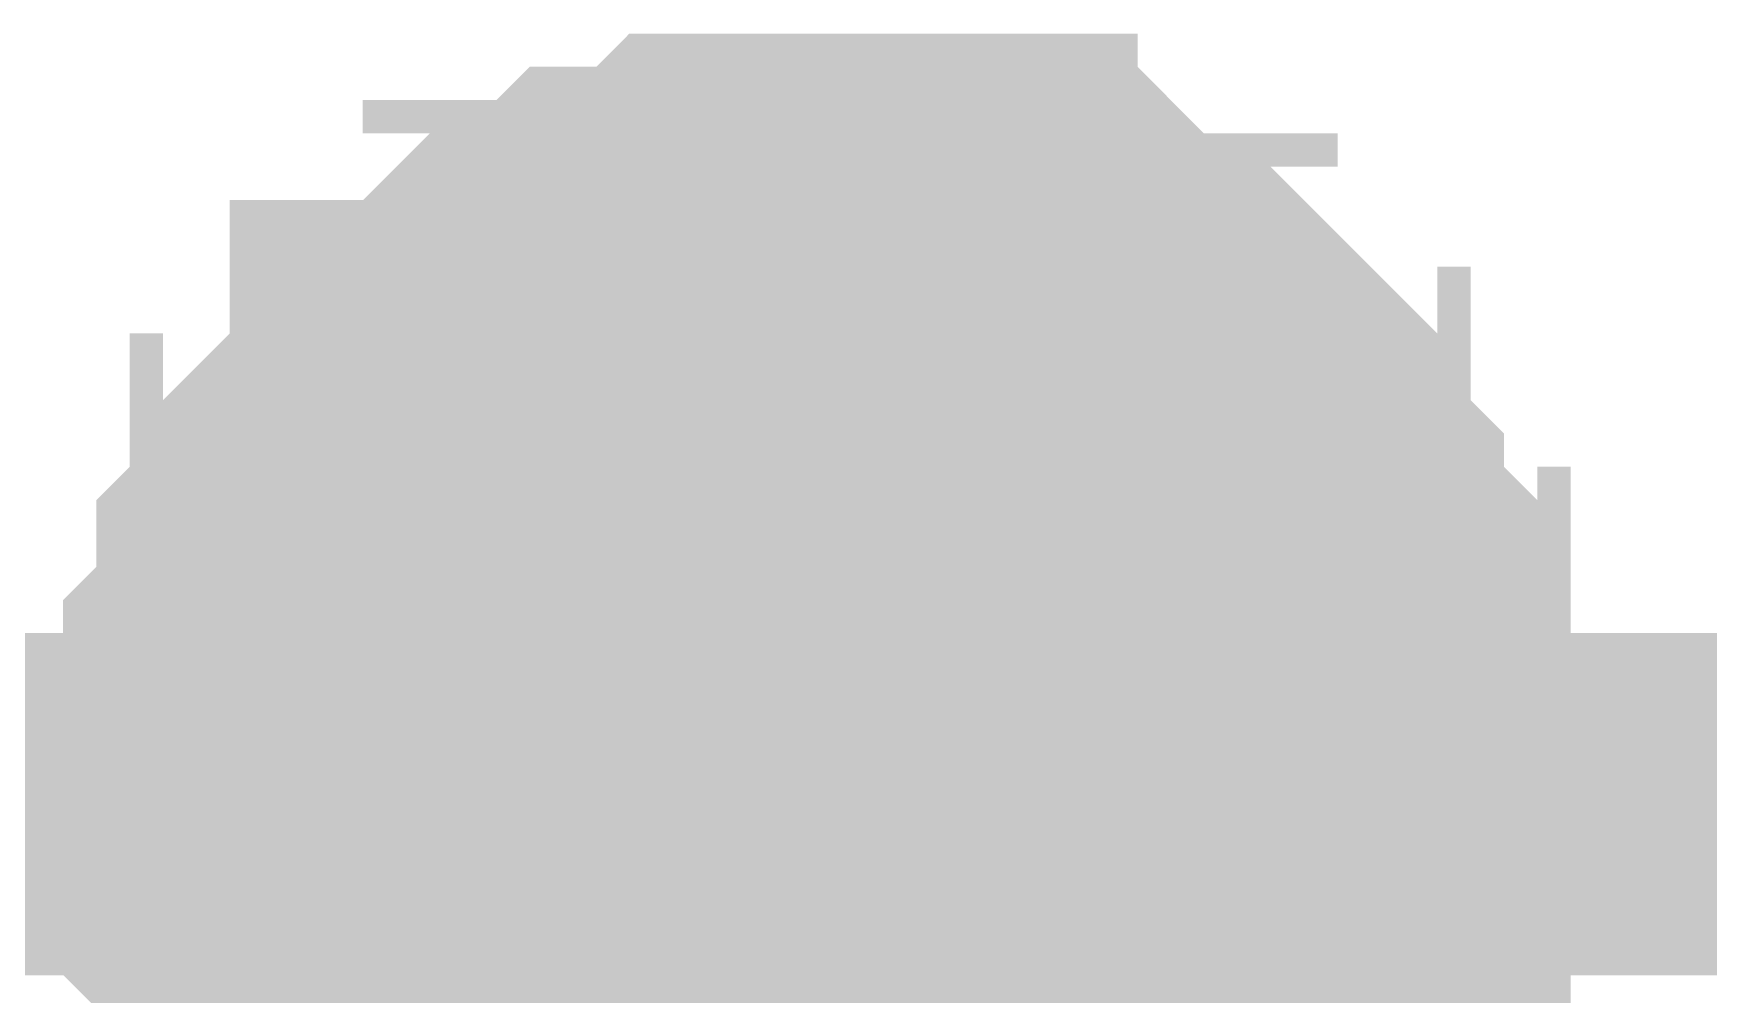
# Model space of a CAD drawing. Header units: inches. Extents: x 0 to 31.5, y 0 to 22.3.
# Drawn here: x 21.5718 to 21.6296, y 14.5925 to 14.6256 of the extents above; entities that cross this region are included whole.
import ezdxf

# ---------------------------------------------------------------- set-up
doc = ezdxf.new("R2010")
doc.units = ezdxf.units.IN
doc.header["$MEASUREMENT"] = 0
doc.layers.add('Sheet', color=255, linetype='Continuous')

msp = doc.modelspace()

# ---------------------------------------------------------------- linework, layer by layer
at = {"layer": 'Sheet'}
for points in [[(21.57874, 14.599057, 0.0118, 0.0118, 0), (21.57874, 14.600206, 0.0118, 0.0118, 0), (21.57874, 14.601355, 0.0118, 0.0118, 0), (21.57874, 14.602503, 0.0118, 0.0118, 0), (21.57874, 14.603652, 0.0118, 0.0118, 0), (21.579888, 14.6048, 0.0118, 0.0118, 0), (21.579888, 14.6048, 0.0118, 0.0118, 0), (21.579888, 14.605949, 0.0118, 0.0118, 0), (21.579888, 14.607097, 0.0118, 0.0118, 0), (21.581037, 14.608246, 0.0118, 0.0118, 0), (21.581037, 14.609394, 0.0118, 0.0118, 0), (21.582185, 14.609394, 0.0118, 0.0118, 0), (21.582185, 14.610543, 0.0118, 0.0118, 0), (21.583333, 14.611691, 0.0118, 0.0118, 0), (21.583333, 14.611691, 0.0118, 0.0118, 0), (21.584482, 14.61284, 0.0118, 0.0118, 0), (21.584482, 14.613988, 0.0118, 0.0118, 0), (21.58563, 14.613988, 0.0118, 0.0118, 0), (21.586778, 14.615137, 0.0118, 0.0118, 0), (21.586778, 14.615137, 0.0118, 0.0118, 0), (21.587927, 14.616286, 0.0118, 0.0118, 0), (21.589075, 14.616286, 0.0118, 0.0118, 0), (21.589075, 14.617434, 0.0118, 0.0118, 0), (21.590223, 14.617434, 0.0118, 0.0118, 0), (21.591371, 14.618583, 0.0118, 0.0118, 0), (21.59252, 14.618583, 0.0118, 0.0118, 0), (21.593668, 14.618583, 0.0118, 0.0118, 0), (21.593668, 14.618583, 0.0118, 0.0118, 0), (21.594816, 14.619731, 0.0118, 0.0118, 0), (21.595965, 14.619731, 0.0118, 0.0118, 0), (21.597113, 14.619731, 0.0118, 0.0118, 0), (21.598261, 14.619731, 0.0118, 0.0118, 0), (21.599409, 14.619731, 0.0118, 0.0118, 0)], [(21.57874, 14.599057, 0.0118, 0.0118, 0), (21.57874, 14.600206, 0.0118, 0.0118, 0), (21.57874, 14.601355, 0.0118, 0.0118, 0), (21.57874, 14.602503, 0.0118, 0.0118, 0), (21.57874, 14.603652, 0.0118, 0.0118, 0), (21.579888, 14.6048, 0.0118, 0.0118, 0), (21.579888, 14.6048, 0.0118, 0.0118, 0), (21.579888, 14.605949, 0.0118, 0.0118, 0), (21.579888, 14.607097, 0.0118, 0.0118, 0), (21.581037, 14.608246, 0.0118, 0.0118, 0), (21.581037, 14.609394, 0.0118, 0.0118, 0), (21.582185, 14.609394, 0.0118, 0.0118, 0), (21.582185, 14.610543, 0.0118, 0.0118, 0), (21.583333, 14.611691, 0.0118, 0.0118, 0), (21.583333, 14.611691, 0.0118, 0.0118, 0), (21.584482, 14.61284, 0.0118, 0.0118, 0), (21.584482, 14.613988, 0.0118, 0.0118, 0), (21.58563, 14.613988, 0.0118, 0.0118, 0), (21.586778, 14.615137, 0.0118, 0.0118, 0), (21.586778, 14.615137, 0.0118, 0.0118, 0), (21.587927, 14.616286, 0.0118, 0.0118, 0), (21.589075, 14.616286, 0.0118, 0.0118, 0), (21.589075, 14.617434, 0.0118, 0.0118, 0), (21.590223, 14.617434, 0.0118, 0.0118, 0), (21.591371, 14.618583, 0.0118, 0.0118, 0), (21.59252, 14.618583, 0.0118, 0.0118, 0), (21.593668, 14.618583, 0.0118, 0.0118, 0), (21.593668, 14.618583, 0.0118, 0.0118, 0), (21.594816, 14.619731, 0.0118, 0.0118, 0), (21.595965, 14.619731, 0.0118, 0.0118, 0), (21.597113, 14.619731, 0.0118, 0.0118, 0), (21.598261, 14.619731, 0.0118, 0.0118, 0), (21.599409, 14.619731, 0.0118, 0.0118, 0)], [(21.57874, 14.599057, 0.0118, 0.0118, 0), (21.57874, 14.600206, 0.0118, 0.0118, 0), (21.57874, 14.601355, 0.0118, 0.0118, 0), (21.57874, 14.602503, 0.0118, 0.0118, 0), (21.57874, 14.603652, 0.0118, 0.0118, 0), (21.579888, 14.6048, 0.0118, 0.0118, 0), (21.579888, 14.6048, 0.0118, 0.0118, 0), (21.579888, 14.605949, 0.0118, 0.0118, 0), (21.579888, 14.607097, 0.0118, 0.0118, 0), (21.581037, 14.608246, 0.0118, 0.0118, 0), (21.581037, 14.609394, 0.0118, 0.0118, 0), (21.582185, 14.609394, 0.0118, 0.0118, 0), (21.582185, 14.610543, 0.0118, 0.0118, 0), (21.583333, 14.611691, 0.0118, 0.0118, 0), (21.583333, 14.611691, 0.0118, 0.0118, 0), (21.584482, 14.61284, 0.0118, 0.0118, 0), (21.584482, 14.613988, 0.0118, 0.0118, 0), (21.58563, 14.613988, 0.0118, 0.0118, 0), (21.586778, 14.615137, 0.0118, 0.0118, 0), (21.586778, 14.615137, 0.0118, 0.0118, 0), (21.587927, 14.616286, 0.0118, 0.0118, 0), (21.589075, 14.616286, 0.0118, 0.0118, 0), (21.589075, 14.617434, 0.0118, 0.0118, 0), (21.590223, 14.617434, 0.0118, 0.0118, 0), (21.591371, 14.618583, 0.0118, 0.0118, 0), (21.59252, 14.618583, 0.0118, 0.0118, 0), (21.593668, 14.618583, 0.0118, 0.0118, 0), (21.593668, 14.618583, 0.0118, 0.0118, 0), (21.594816, 14.619731, 0.0118, 0.0118, 0), (21.595965, 14.619731, 0.0118, 0.0118, 0), (21.597113, 14.619731, 0.0118, 0.0118, 0), (21.598261, 14.619731, 0.0118, 0.0118, 0), (21.599409, 14.619731, 0.0118, 0.0118, 0)], [(21.57874, 14.599057, 0.0118, 0.0118, 0), (21.57874, 14.600206, 0.0118, 0.0118, 0), (21.57874, 14.601355, 0.0118, 0.0118, 0), (21.57874, 14.602503, 0.0118, 0.0118, 0), (21.57874, 14.603652, 0.0118, 0.0118, 0), (21.579888, 14.6048, 0.0118, 0.0118, 0), (21.579888, 14.6048, 0.0118, 0.0118, 0), (21.579888, 14.605949, 0.0118, 0.0118, 0), (21.579888, 14.607097, 0.0118, 0.0118, 0), (21.581037, 14.608246, 0.0118, 0.0118, 0), (21.581037, 14.609394, 0.0118, 0.0118, 0), (21.582185, 14.609394, 0.0118, 0.0118, 0), (21.582185, 14.610543, 0.0118, 0.0118, 0), (21.583333, 14.611691, 0.0118, 0.0118, 0), (21.583333, 14.611691, 0.0118, 0.0118, 0), (21.584482, 14.61284, 0.0118, 0.0118, 0), (21.584482, 14.613988, 0.0118, 0.0118, 0), (21.58563, 14.613988, 0.0118, 0.0118, 0), (21.586778, 14.615137, 0.0118, 0.0118, 0), (21.586778, 14.615137, 0.0118, 0.0118, 0), (21.587927, 14.616286, 0.0118, 0.0118, 0), (21.589075, 14.616286, 0.0118, 0.0118, 0), (21.589075, 14.617434, 0.0118, 0.0118, 0), (21.590223, 14.617434, 0.0118, 0.0118, 0), (21.591371, 14.618583, 0.0118, 0.0118, 0), (21.59252, 14.618583, 0.0118, 0.0118, 0), (21.593668, 14.618583, 0.0118, 0.0118, 0), (21.593668, 14.618583, 0.0118, 0.0118, 0), (21.594816, 14.619731, 0.0118, 0.0118, 0), (21.595965, 14.619731, 0.0118, 0.0118, 0), (21.597113, 14.619731, 0.0118, 0.0118, 0), (21.598261, 14.619731, 0.0118, 0.0118, 0), (21.599409, 14.619731, 0.0118, 0.0118, 0)], [(21.599409, 14.619731, 0.0118, 0.0118, 0), (21.599409, 14.619731, 0.0118, 0.0118, 0)], [(21.599409, 14.619731, 0.0118, 0.0118, 0), (21.600558, 14.619731, 0.0118, 0.0118, 0), (21.601706, 14.619731, 0.0118, 0.0118, 0), (21.602854, 14.619731, 0.0118, 0.0118, 0), (21.604003, 14.619731, 0.0118, 0.0118, 0), (21.604003, 14.618583, 0.0118, 0.0118, 0), (21.605151, 14.618583, 0.0118, 0.0118, 0), (21.606299, 14.618583, 0.0118, 0.0118, 0), (21.607448, 14.618583, 0.0118, 0.0118, 0), (21.608596, 14.617434, 0.0118, 0.0118, 0), (21.608596, 14.617434, 0.0118, 0.0118, 0), (21.609744, 14.616286, 0.0118, 0.0118, 0), (21.610892, 14.616286, 0.0118, 0.0118, 0), (21.610892, 14.615137, 0.0118, 0.0118, 0), (21.612041, 14.615137, 0.0118, 0.0118, 0), (21.613189, 14.613988, 0.0118, 0.0118, 0), (21.613189, 14.613988, 0.0118, 0.0118, 0), (21.614337, 14.61284, 0.0118, 0.0118, 0), (21.614337, 14.611691, 0.0118, 0.0118, 0), (21.615486, 14.611691, 0.0118, 0.0118, 0), (21.615486, 14.610543, 0.0118, 0.0118, 0), (21.616634, 14.609394, 0.0118, 0.0118, 0), (21.616634, 14.609394, 0.0118, 0.0118, 0), (21.616634, 14.608246, 0.0118, 0.0118, 0), (21.617782, 14.607097, 0.0118, 0.0118, 0), (21.617782, 14.605949, 0.0118, 0.0118, 0), (21.617782, 14.6048, 0.0118, 0.0118, 0), (21.61893, 14.6048, 0.0118, 0.0118, 0), (21.61893, 14.603652, 0.0118, 0.0118, 0), (21.61893, 14.602503, 0.0118, 0.0118, 0), (21.61893, 14.601355, 0.0118, 0.0118, 0), (21.61893, 14.600206, 0.0118, 0.0118, 0), (21.61893, 14.599057, 0.0118, 0.0118, 0)], [(21.599409, 14.619731, 0.0118, 0.0118, 0), (21.599409, 14.619731, 0.0118, 0.0118, 0)], [(21.599409, 14.619731, 0.0118, 0.0118, 0), (21.600558, 14.619731, 0.0118, 0.0118, 0), (21.601706, 14.619731, 0.0118, 0.0118, 0), (21.602854, 14.619731, 0.0118, 0.0118, 0), (21.604003, 14.619731, 0.0118, 0.0118, 0), (21.604003, 14.618583, 0.0118, 0.0118, 0), (21.605151, 14.618583, 0.0118, 0.0118, 0), (21.606299, 14.618583, 0.0118, 0.0118, 0), (21.607448, 14.618583, 0.0118, 0.0118, 0), (21.608596, 14.617434, 0.0118, 0.0118, 0), (21.608596, 14.617434, 0.0118, 0.0118, 0), (21.609744, 14.616286, 0.0118, 0.0118, 0), (21.610892, 14.616286, 0.0118, 0.0118, 0), (21.610892, 14.615137, 0.0118, 0.0118, 0), (21.612041, 14.615137, 0.0118, 0.0118, 0), (21.613189, 14.613988, 0.0118, 0.0118, 0), (21.613189, 14.613988, 0.0118, 0.0118, 0), (21.614337, 14.61284, 0.0118, 0.0118, 0), (21.614337, 14.611691, 0.0118, 0.0118, 0), (21.615486, 14.611691, 0.0118, 0.0118, 0), (21.615486, 14.610543, 0.0118, 0.0118, 0), (21.616634, 14.609394, 0.0118, 0.0118, 0), (21.616634, 14.609394, 0.0118, 0.0118, 0), (21.616634, 14.608246, 0.0118, 0.0118, 0), (21.617782, 14.607097, 0.0118, 0.0118, 0), (21.617782, 14.605949, 0.0118, 0.0118, 0), (21.617782, 14.6048, 0.0118, 0.0118, 0), (21.61893, 14.6048, 0.0118, 0.0118, 0), (21.61893, 14.603652, 0.0118, 0.0118, 0), (21.61893, 14.602503, 0.0118, 0.0118, 0), (21.61893, 14.601355, 0.0118, 0.0118, 0), (21.61893, 14.600206, 0.0118, 0.0118, 0), (21.61893, 14.599057, 0.0118, 0.0118, 0)], [(21.599409, 14.619731, 0.0118, 0.0118, 0), (21.599409, 14.619731, 0.0118, 0.0118, 0)], [(21.599409, 14.619731, 0.0118, 0.0118, 0), (21.600558, 14.619731, 0.0118, 0.0118, 0), (21.601706, 14.619731, 0.0118, 0.0118, 0), (21.602854, 14.619731, 0.0118, 0.0118, 0), (21.604003, 14.619731, 0.0118, 0.0118, 0), (21.604003, 14.618583, 0.0118, 0.0118, 0), (21.605151, 14.618583, 0.0118, 0.0118, 0), (21.606299, 14.618583, 0.0118, 0.0118, 0), (21.607448, 14.618583, 0.0118, 0.0118, 0), (21.608596, 14.617434, 0.0118, 0.0118, 0), (21.608596, 14.617434, 0.0118, 0.0118, 0), (21.609744, 14.616286, 0.0118, 0.0118, 0), (21.610892, 14.616286, 0.0118, 0.0118, 0), (21.610892, 14.615137, 0.0118, 0.0118, 0), (21.612041, 14.615137, 0.0118, 0.0118, 0), (21.613189, 14.613988, 0.0118, 0.0118, 0), (21.613189, 14.613988, 0.0118, 0.0118, 0), (21.614337, 14.61284, 0.0118, 0.0118, 0), (21.614337, 14.611691, 0.0118, 0.0118, 0), (21.615486, 14.611691, 0.0118, 0.0118, 0), (21.615486, 14.610543, 0.0118, 0.0118, 0), (21.616634, 14.609394, 0.0118, 0.0118, 0), (21.616634, 14.609394, 0.0118, 0.0118, 0), (21.616634, 14.608246, 0.0118, 0.0118, 0), (21.617782, 14.607097, 0.0118, 0.0118, 0), (21.617782, 14.605949, 0.0118, 0.0118, 0), (21.617782, 14.6048, 0.0118, 0.0118, 0), (21.61893, 14.6048, 0.0118, 0.0118, 0), (21.61893, 14.603652, 0.0118, 0.0118, 0), (21.61893, 14.602503, 0.0118, 0.0118, 0), (21.61893, 14.601355, 0.0118, 0.0118, 0), (21.61893, 14.600206, 0.0118, 0.0118, 0), (21.61893, 14.599057, 0.0118, 0.0118, 0)], [(21.599409, 14.619731, 0.0118, 0.0118, 0), (21.599409, 14.619731, 0.0118, 0.0118, 0)], [(21.599409, 14.619731, 0.0118, 0.0118, 0), (21.600558, 14.619731, 0.0118, 0.0118, 0), (21.601706, 14.619731, 0.0118, 0.0118, 0), (21.602854, 14.619731, 0.0118, 0.0118, 0), (21.604003, 14.619731, 0.0118, 0.0118, 0), (21.604003, 14.618583, 0.0118, 0.0118, 0), (21.605151, 14.618583, 0.0118, 0.0118, 0), (21.606299, 14.618583, 0.0118, 0.0118, 0), (21.607448, 14.618583, 0.0118, 0.0118, 0), (21.608596, 14.617434, 0.0118, 0.0118, 0), (21.608596, 14.617434, 0.0118, 0.0118, 0), (21.609744, 14.616286, 0.0118, 0.0118, 0), (21.610892, 14.616286, 0.0118, 0.0118, 0), (21.610892, 14.615137, 0.0118, 0.0118, 0), (21.612041, 14.615137, 0.0118, 0.0118, 0), (21.613189, 14.613988, 0.0118, 0.0118, 0), (21.613189, 14.613988, 0.0118, 0.0118, 0), (21.614337, 14.61284, 0.0118, 0.0118, 0), (21.614337, 14.611691, 0.0118, 0.0118, 0), (21.615486, 14.611691, 0.0118, 0.0118, 0), (21.615486, 14.610543, 0.0118, 0.0118, 0), (21.616634, 14.609394, 0.0118, 0.0118, 0), (21.616634, 14.609394, 0.0118, 0.0118, 0), (21.616634, 14.608246, 0.0118, 0.0118, 0), (21.617782, 14.607097, 0.0118, 0.0118, 0), (21.617782, 14.605949, 0.0118, 0.0118, 0), (21.617782, 14.6048, 0.0118, 0.0118, 0), (21.61893, 14.6048, 0.0118, 0.0118, 0), (21.61893, 14.603652, 0.0118, 0.0118, 0), (21.61893, 14.602503, 0.0118, 0.0118, 0), (21.61893, 14.601355, 0.0118, 0.0118, 0), (21.61893, 14.600206, 0.0118, 0.0118, 0), (21.61893, 14.599057, 0.0118, 0.0118, 0)], [(21.57874, 14.599057, 0.0039, 0.0039, 0), (21.57874, 14.600206, 0.0039, 0.0039, 0), (21.57874, 14.601355, 0.0039, 0.0039, 0), (21.57874, 14.602503, 0.0039, 0.0039, 0), (21.57874, 14.603652, 0.0039, 0.0039, 0), (21.579888, 14.6048, 0.0039, 0.0039, 0), (21.579888, 14.6048, 0.0039, 0.0039, 0), (21.579888, 14.605949, 0.0039, 0.0039, 0), (21.579888, 14.607097, 0.0039, 0.0039, 0), (21.581037, 14.608246, 0.0039, 0.0039, 0), (21.581037, 14.609394, 0.0039, 0.0039, 0), (21.582185, 14.609394, 0.0039, 0.0039, 0), (21.582185, 14.610543, 0.0039, 0.0039, 0), (21.583333, 14.611691, 0.0039, 0.0039, 0), (21.583333, 14.611691, 0.0039, 0.0039, 0), (21.584482, 14.61284, 0.0039, 0.0039, 0), (21.584482, 14.613988, 0.0039, 0.0039, 0), (21.58563, 14.613988, 0.0039, 0.0039, 0), (21.586778, 14.615137, 0.0039, 0.0039, 0), (21.586778, 14.615137, 0.0039, 0.0039, 0), (21.587927, 14.616286, 0.0039, 0.0039, 0), (21.589075, 14.616286, 0.0039, 0.0039, 0), (21.589075, 14.617434, 0.0039, 0.0039, 0), (21.590223, 14.617434, 0.0039, 0.0039, 0), (21.591371, 14.618583, 0.0039, 0.0039, 0), (21.59252, 14.618583, 0.0039, 0.0039, 0), (21.593668, 14.618583, 0.0039, 0.0039, 0), (21.593668, 14.618583, 0.0039, 0.0039, 0), (21.594816, 14.619731, 0.0039, 0.0039, 0), (21.595965, 14.619731, 0.0039, 0.0039, 0), (21.597113, 14.619731, 0.0039, 0.0039, 0), (21.598261, 14.619731, 0.0039, 0.0039, 0), (21.599409, 14.619731, 0.0039, 0.0039, 0)], [(21.57874, 14.599057, 0.0039, 0.0039, 0), (21.57874, 14.600206, 0.0039, 0.0039, 0), (21.57874, 14.601355, 0.0039, 0.0039, 0), (21.57874, 14.602503, 0.0039, 0.0039, 0), (21.57874, 14.603652, 0.0039, 0.0039, 0), (21.579888, 14.6048, 0.0039, 0.0039, 0), (21.579888, 14.6048, 0.0039, 0.0039, 0), (21.579888, 14.605949, 0.0039, 0.0039, 0), (21.579888, 14.607097, 0.0039, 0.0039, 0), (21.581037, 14.608246, 0.0039, 0.0039, 0), (21.581037, 14.609394, 0.0039, 0.0039, 0), (21.582185, 14.609394, 0.0039, 0.0039, 0), (21.582185, 14.610543, 0.0039, 0.0039, 0), (21.583333, 14.611691, 0.0039, 0.0039, 0), (21.583333, 14.611691, 0.0039, 0.0039, 0), (21.584482, 14.61284, 0.0039, 0.0039, 0), (21.584482, 14.613988, 0.0039, 0.0039, 0), (21.58563, 14.613988, 0.0039, 0.0039, 0), (21.586778, 14.615137, 0.0039, 0.0039, 0), (21.586778, 14.615137, 0.0039, 0.0039, 0), (21.587927, 14.616286, 0.0039, 0.0039, 0), (21.589075, 14.616286, 0.0039, 0.0039, 0), (21.589075, 14.617434, 0.0039, 0.0039, 0), (21.590223, 14.617434, 0.0039, 0.0039, 0), (21.591371, 14.618583, 0.0039, 0.0039, 0), (21.59252, 14.618583, 0.0039, 0.0039, 0), (21.593668, 14.618583, 0.0039, 0.0039, 0), (21.593668, 14.618583, 0.0039, 0.0039, 0), (21.594816, 14.619731, 0.0039, 0.0039, 0), (21.595965, 14.619731, 0.0039, 0.0039, 0), (21.597113, 14.619731, 0.0039, 0.0039, 0), (21.598261, 14.619731, 0.0039, 0.0039, 0), (21.599409, 14.619731, 0.0039, 0.0039, 0)], [(21.57874, 14.599057, 0.0039, 0.0039, 0), (21.57874, 14.600206, 0.0039, 0.0039, 0), (21.57874, 14.601355, 0.0039, 0.0039, 0), (21.57874, 14.602503, 0.0039, 0.0039, 0), (21.57874, 14.603652, 0.0039, 0.0039, 0), (21.579888, 14.6048, 0.0039, 0.0039, 0), (21.579888, 14.6048, 0.0039, 0.0039, 0), (21.579888, 14.605949, 0.0039, 0.0039, 0), (21.579888, 14.607097, 0.0039, 0.0039, 0), (21.581037, 14.608246, 0.0039, 0.0039, 0), (21.581037, 14.609394, 0.0039, 0.0039, 0), (21.582185, 14.609394, 0.0039, 0.0039, 0), (21.582185, 14.610543, 0.0039, 0.0039, 0), (21.583333, 14.611691, 0.0039, 0.0039, 0), (21.583333, 14.611691, 0.0039, 0.0039, 0), (21.584482, 14.61284, 0.0039, 0.0039, 0), (21.584482, 14.613988, 0.0039, 0.0039, 0), (21.58563, 14.613988, 0.0039, 0.0039, 0), (21.586778, 14.615137, 0.0039, 0.0039, 0), (21.586778, 14.615137, 0.0039, 0.0039, 0), (21.587927, 14.616286, 0.0039, 0.0039, 0), (21.589075, 14.616286, 0.0039, 0.0039, 0), (21.589075, 14.617434, 0.0039, 0.0039, 0), (21.590223, 14.617434, 0.0039, 0.0039, 0), (21.591371, 14.618583, 0.0039, 0.0039, 0), (21.59252, 14.618583, 0.0039, 0.0039, 0), (21.593668, 14.618583, 0.0039, 0.0039, 0), (21.593668, 14.618583, 0.0039, 0.0039, 0), (21.594816, 14.619731, 0.0039, 0.0039, 0), (21.595965, 14.619731, 0.0039, 0.0039, 0), (21.597113, 14.619731, 0.0039, 0.0039, 0), (21.598261, 14.619731, 0.0039, 0.0039, 0), (21.599409, 14.619731, 0.0039, 0.0039, 0)], [(21.57874, 14.599057, 0.0039, 0.0039, 0), (21.57874, 14.600206, 0.0039, 0.0039, 0), (21.57874, 14.601355, 0.0039, 0.0039, 0), (21.57874, 14.602503, 0.0039, 0.0039, 0), (21.57874, 14.603652, 0.0039, 0.0039, 0), (21.579888, 14.6048, 0.0039, 0.0039, 0), (21.579888, 14.6048, 0.0039, 0.0039, 0), (21.579888, 14.605949, 0.0039, 0.0039, 0), (21.579888, 14.607097, 0.0039, 0.0039, 0), (21.581037, 14.608246, 0.0039, 0.0039, 0), (21.581037, 14.609394, 0.0039, 0.0039, 0), (21.582185, 14.609394, 0.0039, 0.0039, 0), (21.582185, 14.610543, 0.0039, 0.0039, 0), (21.583333, 14.611691, 0.0039, 0.0039, 0), (21.583333, 14.611691, 0.0039, 0.0039, 0), (21.584482, 14.61284, 0.0039, 0.0039, 0), (21.584482, 14.613988, 0.0039, 0.0039, 0), (21.58563, 14.613988, 0.0039, 0.0039, 0), (21.586778, 14.615137, 0.0039, 0.0039, 0), (21.586778, 14.615137, 0.0039, 0.0039, 0), (21.587927, 14.616286, 0.0039, 0.0039, 0), (21.589075, 14.616286, 0.0039, 0.0039, 0), (21.589075, 14.617434, 0.0039, 0.0039, 0), (21.590223, 14.617434, 0.0039, 0.0039, 0), (21.591371, 14.618583, 0.0039, 0.0039, 0), (21.59252, 14.618583, 0.0039, 0.0039, 0), (21.593668, 14.618583, 0.0039, 0.0039, 0), (21.593668, 14.618583, 0.0039, 0.0039, 0), (21.594816, 14.619731, 0.0039, 0.0039, 0), (21.595965, 14.619731, 0.0039, 0.0039, 0), (21.597113, 14.619731, 0.0039, 0.0039, 0), (21.598261, 14.619731, 0.0039, 0.0039, 0), (21.599409, 14.619731, 0.0039, 0.0039, 0)], [(21.599409, 14.619731, 0.0039, 0.0039, 0), (21.599409, 14.619731, 0.0039, 0.0039, 0)], [(21.599409, 14.619731, 0.0039, 0.0039, 0), (21.600558, 14.619731, 0.0039, 0.0039, 0), (21.601706, 14.619731, 0.0039, 0.0039, 0), (21.602854, 14.619731, 0.0039, 0.0039, 0), (21.604003, 14.619731, 0.0039, 0.0039, 0), (21.604003, 14.618583, 0.0039, 0.0039, 0), (21.605151, 14.618583, 0.0039, 0.0039, 0), (21.606299, 14.618583, 0.0039, 0.0039, 0), (21.607448, 14.618583, 0.0039, 0.0039, 0), (21.608596, 14.617434, 0.0039, 0.0039, 0), (21.608596, 14.617434, 0.0039, 0.0039, 0), (21.609744, 14.616286, 0.0039, 0.0039, 0), (21.610892, 14.616286, 0.0039, 0.0039, 0), (21.610892, 14.615137, 0.0039, 0.0039, 0), (21.612041, 14.615137, 0.0039, 0.0039, 0), (21.613189, 14.613988, 0.0039, 0.0039, 0), (21.613189, 14.613988, 0.0039, 0.0039, 0), (21.614337, 14.61284, 0.0039, 0.0039, 0), (21.614337, 14.611691, 0.0039, 0.0039, 0), (21.615486, 14.611691, 0.0039, 0.0039, 0), (21.615486, 14.610543, 0.0039, 0.0039, 0), (21.616634, 14.609394, 0.0039, 0.0039, 0), (21.616634, 14.609394, 0.0039, 0.0039, 0), (21.616634, 14.608246, 0.0039, 0.0039, 0), (21.617782, 14.607097, 0.0039, 0.0039, 0), (21.617782, 14.605949, 0.0039, 0.0039, 0), (21.617782, 14.6048, 0.0039, 0.0039, 0), (21.61893, 14.6048, 0.0039, 0.0039, 0), (21.61893, 14.603652, 0.0039, 0.0039, 0), (21.61893, 14.602503, 0.0039, 0.0039, 0), (21.61893, 14.601355, 0.0039, 0.0039, 0), (21.61893, 14.600206, 0.0039, 0.0039, 0), (21.61893, 14.599057, 0.0039, 0.0039, 0)], [(21.599409, 14.619731, 0.0039, 0.0039, 0), (21.599409, 14.619731, 0.0039, 0.0039, 0)], [(21.599409, 14.619731, 0.0039, 0.0039, 0), (21.600558, 14.619731, 0.0039, 0.0039, 0), (21.601706, 14.619731, 0.0039, 0.0039, 0), (21.602854, 14.619731, 0.0039, 0.0039, 0), (21.604003, 14.619731, 0.0039, 0.0039, 0), (21.604003, 14.618583, 0.0039, 0.0039, 0), (21.605151, 14.618583, 0.0039, 0.0039, 0), (21.606299, 14.618583, 0.0039, 0.0039, 0), (21.607448, 14.618583, 0.0039, 0.0039, 0), (21.608596, 14.617434, 0.0039, 0.0039, 0), (21.608596, 14.617434, 0.0039, 0.0039, 0), (21.609744, 14.616286, 0.0039, 0.0039, 0), (21.610892, 14.616286, 0.0039, 0.0039, 0), (21.610892, 14.615137, 0.0039, 0.0039, 0), (21.612041, 14.615137, 0.0039, 0.0039, 0), (21.613189, 14.613988, 0.0039, 0.0039, 0), (21.613189, 14.613988, 0.0039, 0.0039, 0), (21.614337, 14.61284, 0.0039, 0.0039, 0), (21.614337, 14.611691, 0.0039, 0.0039, 0), (21.615486, 14.611691, 0.0039, 0.0039, 0), (21.615486, 14.610543, 0.0039, 0.0039, 0), (21.616634, 14.609394, 0.0039, 0.0039, 0), (21.616634, 14.609394, 0.0039, 0.0039, 0), (21.616634, 14.608246, 0.0039, 0.0039, 0), (21.617782, 14.607097, 0.0039, 0.0039, 0), (21.617782, 14.605949, 0.0039, 0.0039, 0), (21.617782, 14.6048, 0.0039, 0.0039, 0), (21.61893, 14.6048, 0.0039, 0.0039, 0), (21.61893, 14.603652, 0.0039, 0.0039, 0), (21.61893, 14.602503, 0.0039, 0.0039, 0), (21.61893, 14.601355, 0.0039, 0.0039, 0), (21.61893, 14.600206, 0.0039, 0.0039, 0), (21.61893, 14.599057, 0.0039, 0.0039, 0)], [(21.599409, 14.619731, 0.0039, 0.0039, 0), (21.599409, 14.619731, 0.0039, 0.0039, 0)], [(21.599409, 14.619731, 0.0039, 0.0039, 0), (21.600558, 14.619731, 0.0039, 0.0039, 0), (21.601706, 14.619731, 0.0039, 0.0039, 0), (21.602854, 14.619731, 0.0039, 0.0039, 0), (21.604003, 14.619731, 0.0039, 0.0039, 0), (21.604003, 14.618583, 0.0039, 0.0039, 0), (21.605151, 14.618583, 0.0039, 0.0039, 0), (21.606299, 14.618583, 0.0039, 0.0039, 0), (21.607448, 14.618583, 0.0039, 0.0039, 0), (21.608596, 14.617434, 0.0039, 0.0039, 0), (21.608596, 14.617434, 0.0039, 0.0039, 0), (21.609744, 14.616286, 0.0039, 0.0039, 0), (21.610892, 14.616286, 0.0039, 0.0039, 0), (21.610892, 14.615137, 0.0039, 0.0039, 0), (21.612041, 14.615137, 0.0039, 0.0039, 0), (21.613189, 14.613988, 0.0039, 0.0039, 0), (21.613189, 14.613988, 0.0039, 0.0039, 0), (21.614337, 14.61284, 0.0039, 0.0039, 0), (21.614337, 14.611691, 0.0039, 0.0039, 0), (21.615486, 14.611691, 0.0039, 0.0039, 0), (21.615486, 14.610543, 0.0039, 0.0039, 0), (21.616634, 14.609394, 0.0039, 0.0039, 0), (21.616634, 14.609394, 0.0039, 0.0039, 0), (21.616634, 14.608246, 0.0039, 0.0039, 0), (21.617782, 14.607097, 0.0039, 0.0039, 0), (21.617782, 14.605949, 0.0039, 0.0039, 0), (21.617782, 14.6048, 0.0039, 0.0039, 0), (21.61893, 14.6048, 0.0039, 0.0039, 0), (21.61893, 14.603652, 0.0039, 0.0039, 0), (21.61893, 14.602503, 0.0039, 0.0039, 0), (21.61893, 14.601355, 0.0039, 0.0039, 0), (21.61893, 14.600206, 0.0039, 0.0039, 0), (21.61893, 14.599057, 0.0039, 0.0039, 0)], [(21.599409, 14.619731, 0.0039, 0.0039, 0), (21.599409, 14.619731, 0.0039, 0.0039, 0)], [(21.599409, 14.619731, 0.0039, 0.0039, 0), (21.600558, 14.619731, 0.0039, 0.0039, 0), (21.601706, 14.619731, 0.0039, 0.0039, 0), (21.602854, 14.619731, 0.0039, 0.0039, 0), (21.604003, 14.619731, 0.0039, 0.0039, 0), (21.604003, 14.618583, 0.0039, 0.0039, 0), (21.605151, 14.618583, 0.0039, 0.0039, 0), (21.606299, 14.618583, 0.0039, 0.0039, 0), (21.607448, 14.618583, 0.0039, 0.0039, 0), (21.608596, 14.617434, 0.0039, 0.0039, 0), (21.608596, 14.617434, 0.0039, 0.0039, 0), (21.609744, 14.616286, 0.0039, 0.0039, 0), (21.610892, 14.616286, 0.0039, 0.0039, 0), (21.610892, 14.615137, 0.0039, 0.0039, 0), (21.612041, 14.615137, 0.0039, 0.0039, 0), (21.613189, 14.613988, 0.0039, 0.0039, 0), (21.613189, 14.613988, 0.0039, 0.0039, 0), (21.614337, 14.61284, 0.0039, 0.0039, 0), (21.614337, 14.611691, 0.0039, 0.0039, 0), (21.615486, 14.611691, 0.0039, 0.0039, 0), (21.615486, 14.610543, 0.0039, 0.0039, 0), (21.616634, 14.609394, 0.0039, 0.0039, 0), (21.616634, 14.609394, 0.0039, 0.0039, 0), (21.616634, 14.608246, 0.0039, 0.0039, 0), (21.617782, 14.607097, 0.0039, 0.0039, 0), (21.617782, 14.605949, 0.0039, 0.0039, 0), (21.617782, 14.6048, 0.0039, 0.0039, 0), (21.61893, 14.6048, 0.0039, 0.0039, 0), (21.61893, 14.603652, 0.0039, 0.0039, 0), (21.61893, 14.602503, 0.0039, 0.0039, 0), (21.61893, 14.601355, 0.0039, 0.0039, 0), (21.61893, 14.600206, 0.0039, 0.0039, 0), (21.61893, 14.599057, 0.0039, 0.0039, 0)], [(22.599573, 14.599057, 0.0118, 0.0118, 0), (22.499672, 14.599057, 0.0118, 0.0118, 0), (22.398622, 14.599057, 0.0118, 0.0118, 0), (22.29872, 14.599057, 0.0118, 0.0118, 0), (22.198819, 14.599057, 0.0118, 0.0118, 0), (22.098917, 14.599057, 0.0118, 0.0118, 0), (21.999016, 14.599057, 0.0118, 0.0118, 0), (21.899114, 14.599057, 0.0118, 0.0118, 0), (21.799213, 14.599057, 0.0118, 0.0118, 0), (21.699311, 14.599057, 0.0118, 0.0118, 0), (21.599409, 14.599057, 0.0118, 0.0118, 0), (21.499508, 14.599057, 0.0118, 0.0118, 0), (21.399606, 14.599057, 0.0118, 0.0118, 0), (21.399606, 14.399212, 0.0118, 0.0118, 0)], [(21.583333, 14.586424, 0.0118, 0.0118, 0), (21.583333, 14.587572, 0.0118, 0.0118, 0), (21.582185, 14.588721, 0.0118, 0.0118, 0), (21.582185, 14.588721, 0.0118, 0.0118, 0), (21.581037, 14.589869, 0.0118, 0.0118, 0), (21.581037, 14.591018, 0.0118, 0.0118, 0), (21.579888, 14.592166, 0.0118, 0.0118, 0), (21.579888, 14.592166, 0.0118, 0.0118, 0), (21.579888, 14.593315, 0.0118, 0.0118, 0), (21.579888, 14.594463, 0.0118, 0.0118, 0), (21.57874, 14.595612, 0.0118, 0.0118, 0), (21.57874, 14.59676, 0.0118, 0.0118, 0), (21.57874, 14.59676, 0.0118, 0.0118, 0), (21.57874, 14.597909, 0.0118, 0.0118, 0), (21.57874, 14.599057, 0.0118, 0.0118, 0)], [(21.57874, 14.599057, 0.0118, 0.0118, 0), (21.57874, 14.599057, 0.0118, 0.0118, 0)], [(21.583333, 14.586424, 0.0118, 0.0118, 0), (21.583333, 14.587572, 0.0118, 0.0118, 0), (21.582185, 14.588721, 0.0118, 0.0118, 0), (21.582185, 14.588721, 0.0118, 0.0118, 0), (21.581037, 14.589869, 0.0118, 0.0118, 0), (21.581037, 14.591018, 0.0118, 0.0118, 0), (21.579888, 14.592166, 0.0118, 0.0118, 0), (21.579888, 14.592166, 0.0118, 0.0118, 0), (21.579888, 14.593315, 0.0118, 0.0118, 0), (21.579888, 14.594463, 0.0118, 0.0118, 0), (21.57874, 14.595612, 0.0118, 0.0118, 0), (21.57874, 14.59676, 0.0118, 0.0118, 0), (21.57874, 14.59676, 0.0118, 0.0118, 0), (21.57874, 14.597909, 0.0118, 0.0118, 0), (21.57874, 14.599057, 0.0118, 0.0118, 0)], [(21.57874, 14.599057, 0.0118, 0.0118, 0), (21.57874, 14.599057, 0.0118, 0.0118, 0)], [(21.583333, 14.586424, 0.0118, 0.0118, 0), (21.583333, 14.587572, 0.0118, 0.0118, 0), (21.582185, 14.588721, 0.0118, 0.0118, 0), (21.582185, 14.588721, 0.0118, 0.0118, 0), (21.581037, 14.589869, 0.0118, 0.0118, 0), (21.581037, 14.591018, 0.0118, 0.0118, 0), (21.579888, 14.592166, 0.0118, 0.0118, 0), (21.579888, 14.592166, 0.0118, 0.0118, 0), (21.579888, 14.593315, 0.0118, 0.0118, 0), (21.579888, 14.594463, 0.0118, 0.0118, 0), (21.57874, 14.595612, 0.0118, 0.0118, 0), (21.57874, 14.59676, 0.0118, 0.0118, 0), (21.57874, 14.59676, 0.0118, 0.0118, 0), (21.57874, 14.597909, 0.0118, 0.0118, 0), (21.57874, 14.599057, 0.0118, 0.0118, 0)], [(21.57874, 14.599057, 0.0118, 0.0118, 0), (21.57874, 14.599057, 0.0118, 0.0118, 0)], [(21.583333, 14.586424, 0.0118, 0.0118, 0), (21.583333, 14.587572, 0.0118, 0.0118, 0), (21.582185, 14.588721, 0.0118, 0.0118, 0), (21.582185, 14.588721, 0.0118, 0.0118, 0), (21.581037, 14.589869, 0.0118, 0.0118, 0), (21.581037, 14.591018, 0.0118, 0.0118, 0), (21.579888, 14.592166, 0.0118, 0.0118, 0), (21.579888, 14.592166, 0.0118, 0.0118, 0), (21.579888, 14.593315, 0.0118, 0.0118, 0), (21.579888, 14.594463, 0.0118, 0.0118, 0), (21.57874, 14.595612, 0.0118, 0.0118, 0), (21.57874, 14.59676, 0.0118, 0.0118, 0), (21.57874, 14.59676, 0.0118, 0.0118, 0), (21.57874, 14.597909, 0.0118, 0.0118, 0), (21.57874, 14.599057, 0.0118, 0.0118, 0)], [(21.57874, 14.599057, 0.0118, 0.0118, 0), (21.57874, 14.599057, 0.0118, 0.0118, 0)], [(21.599409, 14.399212, 0.0118, 0.0118, 0), (21.599409, 14.599057, 0.0118, 0.0118, 0)], [(21.61893, 14.599057, 0.0118, 0.0118, 0), (21.61893, 14.597909, 0.0118, 0.0118, 0), (21.61893, 14.59676, 0.0118, 0.0118, 0), (21.61893, 14.59676, 0.0118, 0.0118, 0), (21.61893, 14.595612, 0.0118, 0.0118, 0), (21.61893, 14.594463, 0.0118, 0.0118, 0), (21.617782, 14.593315, 0.0118, 0.0118, 0), (21.617782, 14.592166, 0.0118, 0.0118, 0), (21.617782, 14.592166, 0.0118, 0.0118, 0), (21.616634, 14.591018, 0.0118, 0.0118, 0), (21.616634, 14.589869, 0.0118, 0.0118, 0), (21.616634, 14.588721, 0.0118, 0.0118, 0), (21.615486, 14.588721, 0.0118, 0.0118, 0), (21.615486, 14.587572, 0.0118, 0.0118, 0), (21.614337, 14.586424, 0.0118, 0.0118, 0)], [(21.61893, 14.599057, 0.0118, 0.0118, 0), (21.61893, 14.597909, 0.0118, 0.0118, 0), (21.61893, 14.59676, 0.0118, 0.0118, 0), (21.61893, 14.59676, 0.0118, 0.0118, 0), (21.61893, 14.595612, 0.0118, 0.0118, 0), (21.61893, 14.594463, 0.0118, 0.0118, 0), (21.617782, 14.593315, 0.0118, 0.0118, 0), (21.617782, 14.592166, 0.0118, 0.0118, 0), (21.617782, 14.592166, 0.0118, 0.0118, 0), (21.616634, 14.591018, 0.0118, 0.0118, 0), (21.616634, 14.589869, 0.0118, 0.0118, 0), (21.616634, 14.588721, 0.0118, 0.0118, 0), (21.615486, 14.588721, 0.0118, 0.0118, 0), (21.615486, 14.587572, 0.0118, 0.0118, 0), (21.614337, 14.586424, 0.0118, 0.0118, 0)], [(21.61893, 14.599057, 0.0118, 0.0118, 0), (21.61893, 14.597909, 0.0118, 0.0118, 0), (21.61893, 14.59676, 0.0118, 0.0118, 0), (21.61893, 14.59676, 0.0118, 0.0118, 0), (21.61893, 14.595612, 0.0118, 0.0118, 0), (21.61893, 14.594463, 0.0118, 0.0118, 0), (21.617782, 14.593315, 0.0118, 0.0118, 0), (21.617782, 14.592166, 0.0118, 0.0118, 0), (21.617782, 14.592166, 0.0118, 0.0118, 0), (21.616634, 14.591018, 0.0118, 0.0118, 0), (21.616634, 14.589869, 0.0118, 0.0118, 0), (21.616634, 14.588721, 0.0118, 0.0118, 0), (21.615486, 14.588721, 0.0118, 0.0118, 0), (21.615486, 14.587572, 0.0118, 0.0118, 0), (21.614337, 14.586424, 0.0118, 0.0118, 0)], [(21.61893, 14.599057, 0.0118, 0.0118, 0), (21.61893, 14.597909, 0.0118, 0.0118, 0), (21.61893, 14.59676, 0.0118, 0.0118, 0), (21.61893, 14.59676, 0.0118, 0.0118, 0), (21.61893, 14.595612, 0.0118, 0.0118, 0), (21.61893, 14.594463, 0.0118, 0.0118, 0), (21.617782, 14.593315, 0.0118, 0.0118, 0), (21.617782, 14.592166, 0.0118, 0.0118, 0), (21.617782, 14.592166, 0.0118, 0.0118, 0), (21.616634, 14.591018, 0.0118, 0.0118, 0), (21.616634, 14.589869, 0.0118, 0.0118, 0), (21.616634, 14.588721, 0.0118, 0.0118, 0), (21.615486, 14.588721, 0.0118, 0.0118, 0), (21.615486, 14.587572, 0.0118, 0.0118, 0), (21.614337, 14.586424, 0.0118, 0.0118, 0)], [(21.61893, 14.599057, 0.0118, 0.0118, 0), (21.61893, 14.599057, 0.0118, 0.0118, 0), (21.61893, 14.599057, 0.0118, 0.0118, 0), (21.61893, 14.599057, 0.0118, 0.0118, 0), (21.61893, 14.599057, 0.0118, 0.0118, 0), (21.61893, 14.599057, 0.0118, 0.0118, 0), (21.61893, 14.599057, 0.0118, 0.0118, 0), (21.61893, 14.599057, 0.0118, 0.0118, 0), (21.61893, 14.599057, 0.0118, 0.0118, 0), (21.61893, 14.599057, 0.0118, 0.0118, 0), (21.61893, 14.599057, 0.0118, 0.0118, 0), (21.61893, 14.599057, 0.0118, 0.0118, 0), (21.61893, 14.599057, 0.0118, 0.0118, 0), (21.61893, 14.599057, 0.0118, 0.0118, 0), (21.61893, 14.599057, 0.0118, 0.0118, 0), (21.61893, 14.599057, 0.0118, 0.0118, 0), (21.61893, 14.599057, 0.0118, 0.0118, 0), (21.61893, 14.599057, 0.0118, 0.0118, 0), (21.61893, 14.599057, 0.0118, 0.0118, 0), (21.61893, 14.599057, 0.0118, 0.0118, 0), (21.61893, 14.599057, 0.0118, 0.0118, 0), (21.61893, 14.599057, 0.0118, 0.0118, 0), (21.61893, 14.599057, 0.0118, 0.0118, 0), (21.61893, 14.599057, 0.0118, 0.0118, 0), (21.61893, 14.599057, 0.0118, 0.0118, 0), (21.61893, 14.599057, 0.0118, 0.0118, 0), (21.61893, 14.599057, 0.0118, 0.0118, 0), (21.61893, 14.599057, 0.0118, 0.0118, 0), (21.61893, 14.599057, 0.0118, 0.0118, 0), (21.61893, 14.599057, 0.0118, 0.0118, 0), (21.61893, 14.599057, 0.0118, 0.0118, 0), (21.61893, 14.599057, 0.0118, 0.0118, 0), (21.61893, 14.599057, 0.0118, 0.0118, 0)], [(21.61893, 14.599057, 0.0118, 0.0118, 0), (21.61893, 14.599057, 0.0118, 0.0118, 0)], [(21.61893, 14.599057, 0.0118, 0.0118, 0), (21.61893, 14.599057, 0.0118, 0.0118, 0), (21.61893, 14.599057, 0.0118, 0.0118, 0), (21.61893, 14.599057, 0.0118, 0.0118, 0), (21.61893, 14.599057, 0.0118, 0.0118, 0), (21.61893, 14.599057, 0.0118, 0.0118, 0), (21.61893, 14.599057, 0.0118, 0.0118, 0), (21.61893, 14.599057, 0.0118, 0.0118, 0), (21.61893, 14.599057, 0.0118, 0.0118, 0), (21.61893, 14.599057, 0.0118, 0.0118, 0), (21.61893, 14.599057, 0.0118, 0.0118, 0), (21.61893, 14.599057, 0.0118, 0.0118, 0), (21.61893, 14.599057, 0.0118, 0.0118, 0), (21.61893, 14.599057, 0.0118, 0.0118, 0), (21.61893, 14.599057, 0.0118, 0.0118, 0), (21.61893, 14.599057, 0.0118, 0.0118, 0), (21.61893, 14.599057, 0.0118, 0.0118, 0), (21.61893, 14.599057, 0.0118, 0.0118, 0), (21.61893, 14.599057, 0.0118, 0.0118, 0), (21.61893, 14.599057, 0.0118, 0.0118, 0), (21.61893, 14.599057, 0.0118, 0.0118, 0), (21.61893, 14.599057, 0.0118, 0.0118, 0), (21.61893, 14.599057, 0.0118, 0.0118, 0), (21.61893, 14.599057, 0.0118, 0.0118, 0), (21.61893, 14.599057, 0.0118, 0.0118, 0), (21.61893, 14.599057, 0.0118, 0.0118, 0), (21.61893, 14.599057, 0.0118, 0.0118, 0), (21.61893, 14.599057, 0.0118, 0.0118, 0), (21.61893, 14.599057, 0.0118, 0.0118, 0), (21.61893, 14.599057, 0.0118, 0.0118, 0), (21.61893, 14.599057, 0.0118, 0.0118, 0), (21.61893, 14.599057, 0.0118, 0.0118, 0), (21.61893, 14.599057, 0.0118, 0.0118, 0)], [(21.61893, 14.599057, 0.0118, 0.0118, 0), (21.61893, 14.599057, 0.0118, 0.0118, 0)], [(21.61893, 14.599057, 0.0118, 0.0118, 0), (21.61893, 14.599057, 0.0118, 0.0118, 0), (21.61893, 14.599057, 0.0118, 0.0118, 0), (21.61893, 14.599057, 0.0118, 0.0118, 0), (21.61893, 14.599057, 0.0118, 0.0118, 0), (21.61893, 14.599057, 0.0118, 0.0118, 0), (21.61893, 14.599057, 0.0118, 0.0118, 0), (21.61893, 14.599057, 0.0118, 0.0118, 0), (21.61893, 14.599057, 0.0118, 0.0118, 0), (21.61893, 14.599057, 0.0118, 0.0118, 0), (21.61893, 14.599057, 0.0118, 0.0118, 0), (21.61893, 14.599057, 0.0118, 0.0118, 0), (21.61893, 14.599057, 0.0118, 0.0118, 0), (21.61893, 14.599057, 0.0118, 0.0118, 0), (21.61893, 14.599057, 0.0118, 0.0118, 0), (21.61893, 14.599057, 0.0118, 0.0118, 0), (21.61893, 14.599057, 0.0118, 0.0118, 0), (21.61893, 14.599057, 0.0118, 0.0118, 0), (21.61893, 14.599057, 0.0118, 0.0118, 0), (21.61893, 14.599057, 0.0118, 0.0118, 0), (21.61893, 14.599057, 0.0118, 0.0118, 0), (21.61893, 14.599057, 0.0118, 0.0118, 0), (21.61893, 14.599057, 0.0118, 0.0118, 0), (21.61893, 14.599057, 0.0118, 0.0118, 0), (21.61893, 14.599057, 0.0118, 0.0118, 0), (21.61893, 14.599057, 0.0118, 0.0118, 0), (21.61893, 14.599057, 0.0118, 0.0118, 0), (21.61893, 14.599057, 0.0118, 0.0118, 0), (21.61893, 14.599057, 0.0118, 0.0118, 0), (21.61893, 14.599057, 0.0118, 0.0118, 0), (21.61893, 14.599057, 0.0118, 0.0118, 0), (21.61893, 14.599057, 0.0118, 0.0118, 0), (21.61893, 14.599057, 0.0118, 0.0118, 0)], [(21.61893, 14.599057, 0.0118, 0.0118, 0), (21.61893, 14.599057, 0.0118, 0.0118, 0)], [(21.61893, 14.599057, 0.0118, 0.0118, 0), (21.61893, 14.599057, 0.0118, 0.0118, 0), (21.61893, 14.599057, 0.0118, 0.0118, 0), (21.61893, 14.599057, 0.0118, 0.0118, 0), (21.61893, 14.599057, 0.0118, 0.0118, 0), (21.61893, 14.599057, 0.0118, 0.0118, 0), (21.61893, 14.599057, 0.0118, 0.0118, 0), (21.61893, 14.599057, 0.0118, 0.0118, 0), (21.61893, 14.599057, 0.0118, 0.0118, 0), (21.61893, 14.599057, 0.0118, 0.0118, 0), (21.61893, 14.599057, 0.0118, 0.0118, 0), (21.61893, 14.599057, 0.0118, 0.0118, 0), (21.61893, 14.599057, 0.0118, 0.0118, 0), (21.61893, 14.599057, 0.0118, 0.0118, 0), (21.61893, 14.599057, 0.0118, 0.0118, 0), (21.61893, 14.599057, 0.0118, 0.0118, 0), (21.61893, 14.599057, 0.0118, 0.0118, 0), (21.61893, 14.599057, 0.0118, 0.0118, 0), (21.61893, 14.599057, 0.0118, 0.0118, 0), (21.61893, 14.599057, 0.0118, 0.0118, 0), (21.61893, 14.599057, 0.0118, 0.0118, 0), (21.61893, 14.599057, 0.0118, 0.0118, 0), (21.61893, 14.599057, 0.0118, 0.0118, 0), (21.61893, 14.599057, 0.0118, 0.0118, 0), (21.61893, 14.599057, 0.0118, 0.0118, 0), (21.61893, 14.599057, 0.0118, 0.0118, 0), (21.61893, 14.599057, 0.0118, 0.0118, 0), (21.61893, 14.599057, 0.0118, 0.0118, 0), (21.61893, 14.599057, 0.0118, 0.0118, 0), (21.61893, 14.599057, 0.0118, 0.0118, 0), (21.61893, 14.599057, 0.0118, 0.0118, 0), (21.61893, 14.599057, 0.0118, 0.0118, 0), (21.61893, 14.599057, 0.0118, 0.0118, 0)], [(21.61893, 14.599057, 0.0118, 0.0118, 0), (21.61893, 14.599057, 0.0118, 0.0118, 0)], [(21.581037, 14.589869, 0.0039, 0.0039, 0), (21.581037, 14.591018, 0.0039, 0.0039, 0), (21.579888, 14.592166, 0.0039, 0.0039, 0), (21.579888, 14.592166, 0.0039, 0.0039, 0), (21.579888, 14.593315, 0.0039, 0.0039, 0), (21.579888, 14.594463, 0.0039, 0.0039, 0), (21.57874, 14.595612, 0.0039, 0.0039, 0), (21.57874, 14.59676, 0.0039, 0.0039, 0), (21.57874, 14.59676, 0.0039, 0.0039, 0), (21.57874, 14.597909, 0.0039, 0.0039, 0), (21.57874, 14.599057, 0.0039, 0.0039, 0)], [(21.57874, 14.599057, 0.0039, 0.0039, 0), (21.57874, 14.599057, 0.0039, 0.0039, 0)], [(21.581037, 14.589869, 0.0039, 0.0039, 0), (21.581037, 14.591018, 0.0039, 0.0039, 0), (21.579888, 14.592166, 0.0039, 0.0039, 0), (21.579888, 14.592166, 0.0039, 0.0039, 0), (21.579888, 14.593315, 0.0039, 0.0039, 0), (21.579888, 14.594463, 0.0039, 0.0039, 0), (21.57874, 14.595612, 0.0039, 0.0039, 0), (21.57874, 14.59676, 0.0039, 0.0039, 0), (21.57874, 14.59676, 0.0039, 0.0039, 0), (21.57874, 14.597909, 0.0039, 0.0039, 0), (21.57874, 14.599057, 0.0039, 0.0039, 0)], [(21.57874, 14.599057, 0.0039, 0.0039, 0), (21.57874, 14.599057, 0.0039, 0.0039, 0)], [(21.581037, 14.589869, 0.0039, 0.0039, 0), (21.581037, 14.591018, 0.0039, 0.0039, 0), (21.579888, 14.592166, 0.0039, 0.0039, 0), (21.579888, 14.592166, 0.0039, 0.0039, 0), (21.579888, 14.593315, 0.0039, 0.0039, 0), (21.579888, 14.594463, 0.0039, 0.0039, 0), (21.57874, 14.595612, 0.0039, 0.0039, 0), (21.57874, 14.59676, 0.0039, 0.0039, 0), (21.57874, 14.59676, 0.0039, 0.0039, 0), (21.57874, 14.597909, 0.0039, 0.0039, 0), (21.57874, 14.599057, 0.0039, 0.0039, 0)], [(21.57874, 14.599057, 0.0039, 0.0039, 0), (21.57874, 14.599057, 0.0039, 0.0039, 0)], [(21.581037, 14.589869, 0.0039, 0.0039, 0), (21.581037, 14.591018, 0.0039, 0.0039, 0), (21.579888, 14.592166, 0.0039, 0.0039, 0), (21.579888, 14.592166, 0.0039, 0.0039, 0), (21.579888, 14.593315, 0.0039, 0.0039, 0), (21.579888, 14.594463, 0.0039, 0.0039, 0), (21.57874, 14.595612, 0.0039, 0.0039, 0), (21.57874, 14.59676, 0.0039, 0.0039, 0), (21.57874, 14.59676, 0.0039, 0.0039, 0), (21.57874, 14.597909, 0.0039, 0.0039, 0), (21.57874, 14.599057, 0.0039, 0.0039, 0)], [(21.57874, 14.599057, 0.0039, 0.0039, 0), (21.57874, 14.599057, 0.0039, 0.0039, 0)], [(21.61893, 14.599057, 0.0039, 0.0039, 0), (21.61893, 14.597909, 0.0039, 0.0039, 0), (21.61893, 14.59676, 0.0039, 0.0039, 0), (21.61893, 14.59676, 0.0039, 0.0039, 0), (21.61893, 14.595612, 0.0039, 0.0039, 0), (21.61893, 14.594463, 0.0039, 0.0039, 0), (21.617782, 14.593315, 0.0039, 0.0039, 0), (21.617782, 14.592166, 0.0039, 0.0039, 0), (21.617782, 14.592166, 0.0039, 0.0039, 0), (21.616634, 14.591018, 0.0039, 0.0039, 0), (21.616634, 14.589869, 0.0039, 0.0039, 0)], [(21.61893, 14.599057, 0.0039, 0.0039, 0), (21.61893, 14.597909, 0.0039, 0.0039, 0), (21.61893, 14.59676, 0.0039, 0.0039, 0), (21.61893, 14.59676, 0.0039, 0.0039, 0), (21.61893, 14.595612, 0.0039, 0.0039, 0), (21.61893, 14.594463, 0.0039, 0.0039, 0), (21.617782, 14.593315, 0.0039, 0.0039, 0), (21.617782, 14.592166, 0.0039, 0.0039, 0), (21.617782, 14.592166, 0.0039, 0.0039, 0), (21.616634, 14.591018, 0.0039, 0.0039, 0), (21.616634, 14.589869, 0.0039, 0.0039, 0)], [(21.61893, 14.599057, 0.0039, 0.0039, 0), (21.61893, 14.597909, 0.0039, 0.0039, 0), (21.61893, 14.59676, 0.0039, 0.0039, 0), (21.61893, 14.59676, 0.0039, 0.0039, 0), (21.61893, 14.595612, 0.0039, 0.0039, 0), (21.61893, 14.594463, 0.0039, 0.0039, 0), (21.617782, 14.593315, 0.0039, 0.0039, 0), (21.617782, 14.592166, 0.0039, 0.0039, 0), (21.617782, 14.592166, 0.0039, 0.0039, 0), (21.616634, 14.591018, 0.0039, 0.0039, 0), (21.616634, 14.589869, 0.0039, 0.0039, 0)], [(21.61893, 14.599057, 0.0039, 0.0039, 0), (21.61893, 14.597909, 0.0039, 0.0039, 0), (21.61893, 14.59676, 0.0039, 0.0039, 0), (21.61893, 14.59676, 0.0039, 0.0039, 0), (21.61893, 14.595612, 0.0039, 0.0039, 0), (21.61893, 14.594463, 0.0039, 0.0039, 0), (21.617782, 14.593315, 0.0039, 0.0039, 0), (21.617782, 14.592166, 0.0039, 0.0039, 0), (21.617782, 14.592166, 0.0039, 0.0039, 0), (21.616634, 14.591018, 0.0039, 0.0039, 0), (21.616634, 14.589869, 0.0039, 0.0039, 0)], [(21.61893, 14.599057, 0.0039, 0.0039, 0), (21.61893, 14.599057, 0.0039, 0.0039, 0), (21.61893, 14.599057, 0.0039, 0.0039, 0), (21.61893, 14.599057, 0.0039, 0.0039, 0), (21.61893, 14.599057, 0.0039, 0.0039, 0), (21.61893, 14.599057, 0.0039, 0.0039, 0), (21.61893, 14.599057, 0.0039, 0.0039, 0), (21.61893, 14.599057, 0.0039, 0.0039, 0), (21.61893, 14.599057, 0.0039, 0.0039, 0), (21.61893, 14.599057, 0.0039, 0.0039, 0), (21.61893, 14.599057, 0.0039, 0.0039, 0), (21.61893, 14.599057, 0.0039, 0.0039, 0), (21.61893, 14.599057, 0.0039, 0.0039, 0), (21.61893, 14.599057, 0.0039, 0.0039, 0), (21.61893, 14.599057, 0.0039, 0.0039, 0), (21.61893, 14.599057, 0.0039, 0.0039, 0), (21.61893, 14.599057, 0.0039, 0.0039, 0), (21.61893, 14.599057, 0.0039, 0.0039, 0), (21.61893, 14.599057, 0.0039, 0.0039, 0), (21.61893, 14.599057, 0.0039, 0.0039, 0), (21.61893, 14.599057, 0.0039, 0.0039, 0), (21.61893, 14.599057, 0.0039, 0.0039, 0), (21.61893, 14.599057, 0.0039, 0.0039, 0), (21.61893, 14.599057, 0.0039, 0.0039, 0), (21.61893, 14.599057, 0.0039, 0.0039, 0), (21.61893, 14.599057, 0.0039, 0.0039, 0), (21.61893, 14.599057, 0.0039, 0.0039, 0), (21.61893, 14.599057, 0.0039, 0.0039, 0), (21.61893, 14.599057, 0.0039, 0.0039, 0), (21.61893, 14.599057, 0.0039, 0.0039, 0), (21.61893, 14.599057, 0.0039, 0.0039, 0), (21.61893, 14.599057, 0.0039, 0.0039, 0), (21.61893, 14.599057, 0.0039, 0.0039, 0)], [(21.61893, 14.599057, 0.0039, 0.0039, 0), (21.61893, 14.599057, 0.0039, 0.0039, 0)], [(21.61893, 14.599057, 0.0039, 0.0039, 0), (21.61893, 14.599057, 0.0039, 0.0039, 0), (21.61893, 14.599057, 0.0039, 0.0039, 0), (21.61893, 14.599057, 0.0039, 0.0039, 0), (21.61893, 14.599057, 0.0039, 0.0039, 0), (21.61893, 14.599057, 0.0039, 0.0039, 0), (21.61893, 14.599057, 0.0039, 0.0039, 0), (21.61893, 14.599057, 0.0039, 0.0039, 0), (21.61893, 14.599057, 0.0039, 0.0039, 0), (21.61893, 14.599057, 0.0039, 0.0039, 0), (21.61893, 14.599057, 0.0039, 0.0039, 0), (21.61893, 14.599057, 0.0039, 0.0039, 0), (21.61893, 14.599057, 0.0039, 0.0039, 0), (21.61893, 14.599057, 0.0039, 0.0039, 0), (21.61893, 14.599057, 0.0039, 0.0039, 0), (21.61893, 14.599057, 0.0039, 0.0039, 0), (21.61893, 14.599057, 0.0039, 0.0039, 0), (21.61893, 14.599057, 0.0039, 0.0039, 0), (21.61893, 14.599057, 0.0039, 0.0039, 0), (21.61893, 14.599057, 0.0039, 0.0039, 0), (21.61893, 14.599057, 0.0039, 0.0039, 0), (21.61893, 14.599057, 0.0039, 0.0039, 0), (21.61893, 14.599057, 0.0039, 0.0039, 0), (21.61893, 14.599057, 0.0039, 0.0039, 0), (21.61893, 14.599057, 0.0039, 0.0039, 0), (21.61893, 14.599057, 0.0039, 0.0039, 0), (21.61893, 14.599057, 0.0039, 0.0039, 0), (21.61893, 14.599057, 0.0039, 0.0039, 0), (21.61893, 14.599057, 0.0039, 0.0039, 0), (21.61893, 14.599057, 0.0039, 0.0039, 0), (21.61893, 14.599057, 0.0039, 0.0039, 0), (21.61893, 14.599057, 0.0039, 0.0039, 0), (21.61893, 14.599057, 0.0039, 0.0039, 0)], [(21.61893, 14.599057, 0.0039, 0.0039, 0), (21.61893, 14.599057, 0.0039, 0.0039, 0)], [(21.61893, 14.599057, 0.0039, 0.0039, 0), (21.61893, 14.599057, 0.0039, 0.0039, 0), (21.61893, 14.599057, 0.0039, 0.0039, 0), (21.61893, 14.599057, 0.0039, 0.0039, 0), (21.61893, 14.599057, 0.0039, 0.0039, 0), (21.61893, 14.599057, 0.0039, 0.0039, 0), (21.61893, 14.599057, 0.0039, 0.0039, 0), (21.61893, 14.599057, 0.0039, 0.0039, 0), (21.61893, 14.599057, 0.0039, 0.0039, 0), (21.61893, 14.599057, 0.0039, 0.0039, 0), (21.61893, 14.599057, 0.0039, 0.0039, 0), (21.61893, 14.599057, 0.0039, 0.0039, 0), (21.61893, 14.599057, 0.0039, 0.0039, 0), (21.61893, 14.599057, 0.0039, 0.0039, 0), (21.61893, 14.599057, 0.0039, 0.0039, 0), (21.61893, 14.599057, 0.0039, 0.0039, 0), (21.61893, 14.599057, 0.0039, 0.0039, 0), (21.61893, 14.599057, 0.0039, 0.0039, 0), (21.61893, 14.599057, 0.0039, 0.0039, 0), (21.61893, 14.599057, 0.0039, 0.0039, 0), (21.61893, 14.599057, 0.0039, 0.0039, 0), (21.61893, 14.599057, 0.0039, 0.0039, 0), (21.61893, 14.599057, 0.0039, 0.0039, 0), (21.61893, 14.599057, 0.0039, 0.0039, 0), (21.61893, 14.599057, 0.0039, 0.0039, 0), (21.61893, 14.599057, 0.0039, 0.0039, 0), (21.61893, 14.599057, 0.0039, 0.0039, 0), (21.61893, 14.599057, 0.0039, 0.0039, 0), (21.61893, 14.599057, 0.0039, 0.0039, 0), (21.61893, 14.599057, 0.0039, 0.0039, 0), (21.61893, 14.599057, 0.0039, 0.0039, 0), (21.61893, 14.599057, 0.0039, 0.0039, 0), (21.61893, 14.599057, 0.0039, 0.0039, 0)], [(21.61893, 14.599057, 0.0039, 0.0039, 0), (21.61893, 14.599057, 0.0039, 0.0039, 0)], [(21.61893, 14.599057, 0.0039, 0.0039, 0), (21.61893, 14.599057, 0.0039, 0.0039, 0), (21.61893, 14.599057, 0.0039, 0.0039, 0), (21.61893, 14.599057, 0.0039, 0.0039, 0), (21.61893, 14.599057, 0.0039, 0.0039, 0), (21.61893, 14.599057, 0.0039, 0.0039, 0), (21.61893, 14.599057, 0.0039, 0.0039, 0), (21.61893, 14.599057, 0.0039, 0.0039, 0), (21.61893, 14.599057, 0.0039, 0.0039, 0), (21.61893, 14.599057, 0.0039, 0.0039, 0), (21.61893, 14.599057, 0.0039, 0.0039, 0), (21.61893, 14.599057, 0.0039, 0.0039, 0), (21.61893, 14.599057, 0.0039, 0.0039, 0), (21.61893, 14.599057, 0.0039, 0.0039, 0), (21.61893, 14.599057, 0.0039, 0.0039, 0), (21.61893, 14.599057, 0.0039, 0.0039, 0), (21.61893, 14.599057, 0.0039, 0.0039, 0), (21.61893, 14.599057, 0.0039, 0.0039, 0), (21.61893, 14.599057, 0.0039, 0.0039, 0), (21.61893, 14.599057, 0.0039, 0.0039, 0), (21.61893, 14.599057, 0.0039, 0.0039, 0), (21.61893, 14.599057, 0.0039, 0.0039, 0), (21.61893, 14.599057, 0.0039, 0.0039, 0), (21.61893, 14.599057, 0.0039, 0.0039, 0), (21.61893, 14.599057, 0.0039, 0.0039, 0), (21.61893, 14.599057, 0.0039, 0.0039, 0), (21.61893, 14.599057, 0.0039, 0.0039, 0), (21.61893, 14.599057, 0.0039, 0.0039, 0), (21.61893, 14.599057, 0.0039, 0.0039, 0), (21.61893, 14.599057, 0.0039, 0.0039, 0), (21.61893, 14.599057, 0.0039, 0.0039, 0), (21.61893, 14.599057, 0.0039, 0.0039, 0), (21.61893, 14.599057, 0.0039, 0.0039, 0)], [(21.61893, 14.599057, 0.0039, 0.0039, 0), (21.61893, 14.599057, 0.0039, 0.0039, 0)]]:
    msp.add_lwpolyline(points, format="xyseb", dxfattribs=at)
msp.add_lwpolyline([(21.59, 14.6, 0.02, 0.02, 1), (21.61, 14.6, 0.02, 0.02, 1)], format="xyseb", close=True, dxfattribs=at)

doc.saveas('drawing.dxf')
